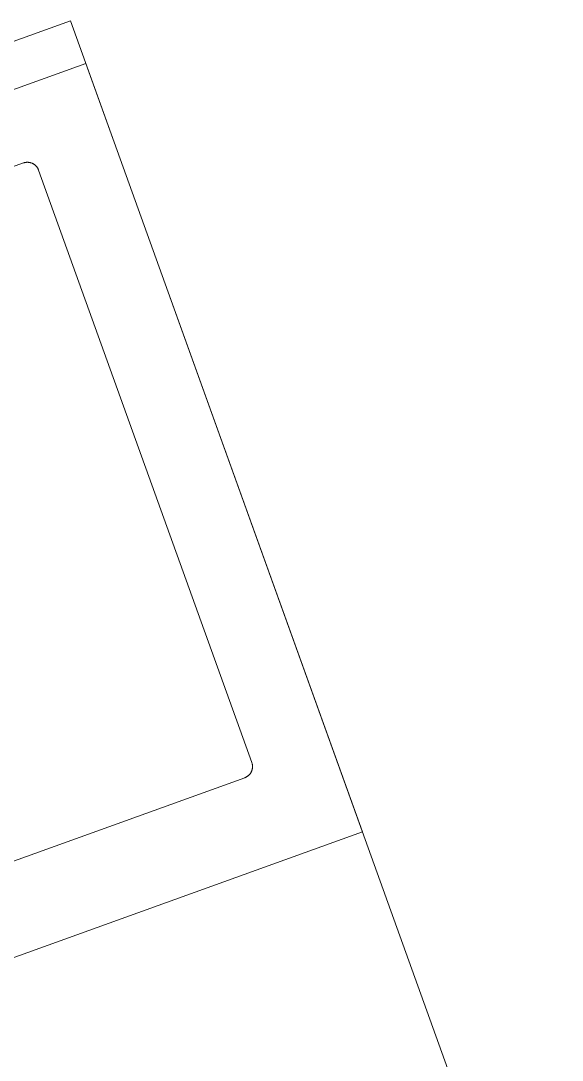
# Model space of a CAD drawing. Header units: centimetres. Extents: x 139057 to 200038, y 34824 to 80516.
# Drawn here: x 176546.1 to 176576, y 56027.6 to 56084.8 of the extents above; entities that cross this region are included whole.
import ezdxf

# ---------------------------------------------------------------- set-up
doc = ezdxf.new("R2010")
doc.units = ezdxf.units.CM
doc.header["$LTSCALE"] = 100
doc.layers.get('0').update_dxf_attribs({"lineweight": 0})
doc.layers.add('461_LAYOUT_SCHEMATICO_001-AM_0', color=11, linetype='Continuous', lineweight=0)

# ---------------------------------------------------------------- blocks, each defined once
blk = doc.blocks.new('EFMKLQWMFKLMKL12')
for points in [[(192002.418, -63454.253), (192082.418, -63454.253), (192082.418, -63329.566), (192002.418, -63329.566)], [(192034.918, -63454.253), (192034.918, -63329.566), (192079.918, -63329.566), (192079.918, -63454.253)]]:
    blk.add_lwpolyline(points, close=True)
for points in [[(192039.926, -63449.156), (192039.926, -63406.156)], [(192075.926, -63406.156), (192075.926, -63449.156)], [(192040.578, -63449.808), (192040.556, -63449.808), (192040.534, -63449.806), (192040.511, -63449.805), (192040.489, -63449.802), (192040.467, -63449.799), (192040.445, -63449.794), (192040.424, -63449.789), (192040.402, -63449.784), (192040.381, -63449.777), (192040.36, -63449.77), (192040.339, -63449.763), (192040.318, -63449.754), (192040.298, -63449.745), (192040.278, -63449.735), (192040.259, -63449.724), (192040.239, -63449.713), (192040.221, -63449.701), (192040.202, -63449.689), (192040.184, -63449.676), (192040.167, -63449.662), (192040.15, -63449.648), (192040.133, -63449.633), (192040.117, -63449.617), (192040.102, -63449.601), (192040.087, -63449.585), (192040.073, -63449.568), (192040.059, -63449.55), (192040.046, -63449.532), (192040.033, -63449.514), (192040.021, -63449.495), (192040.01, -63449.476), (192040, -63449.456), (192039.99, -63449.436), (192039.98, -63449.416), (192039.972, -63449.396), (192039.964, -63449.375), (192039.957, -63449.354), (192039.951, -63449.332), (192039.945, -63449.311), (192039.94, -63449.289), (192039.936, -63449.267), (192039.933, -63449.245), (192039.93, -63449.223), (192039.928, -63449.201), (192039.927, -63449.179), (192039.926, -63449.156)], [(192075.926, -63449.156), (192075.926, -63449.179), (192075.925, -63449.201), (192075.923, -63449.223), (192075.92, -63449.245), (192075.917, -63449.267), (192075.913, -63449.289), (192075.908, -63449.311), (192075.902, -63449.332), (192075.896, -63449.354), (192075.889, -63449.375), (192075.881, -63449.396), (192075.873, -63449.416), (192075.863, -63449.436), (192075.853, -63449.456), (192075.843, -63449.476), (192075.832, -63449.495), (192075.82, -63449.514), (192075.807, -63449.532), (192075.794, -63449.55), (192075.78, -63449.568), (192075.766, -63449.585), (192075.751, -63449.601), (192075.736, -63449.617), (192075.72, -63449.633), (192075.703, -63449.648), (192075.686, -63449.662), (192075.669, -63449.676), (192075.651, -63449.689), (192075.632, -63449.701), (192075.613, -63449.713), (192075.594, -63449.724), (192075.575, -63449.735), (192075.555, -63449.745), (192075.535, -63449.754), (192075.514, -63449.763), (192075.493, -63449.77), (192075.472, -63449.777), (192075.451, -63449.784), (192075.429, -63449.789), (192075.408, -63449.794), (192075.386, -63449.799), (192075.364, -63449.802), (192075.342, -63449.805), (192075.319, -63449.806), (192075.297, -63449.808), (192075.275, -63449.808)], [(192075.275, -63449.808), (192040.578, -63449.808)]]:
    blk.add_lwpolyline(points)

msp = doc.modelspace()

# ---------------------------------------------------------------- block references
at = {"layer": '461_LAYOUT_SCHEMATICO_001-AM_0', "rotation": 109.8103889788098}
msp.add_blockref('EFMKLQWMFKLMKL12', (181948.217, -146135.208, 0), dxfattribs=at)

doc.saveas('drawing.dxf')
